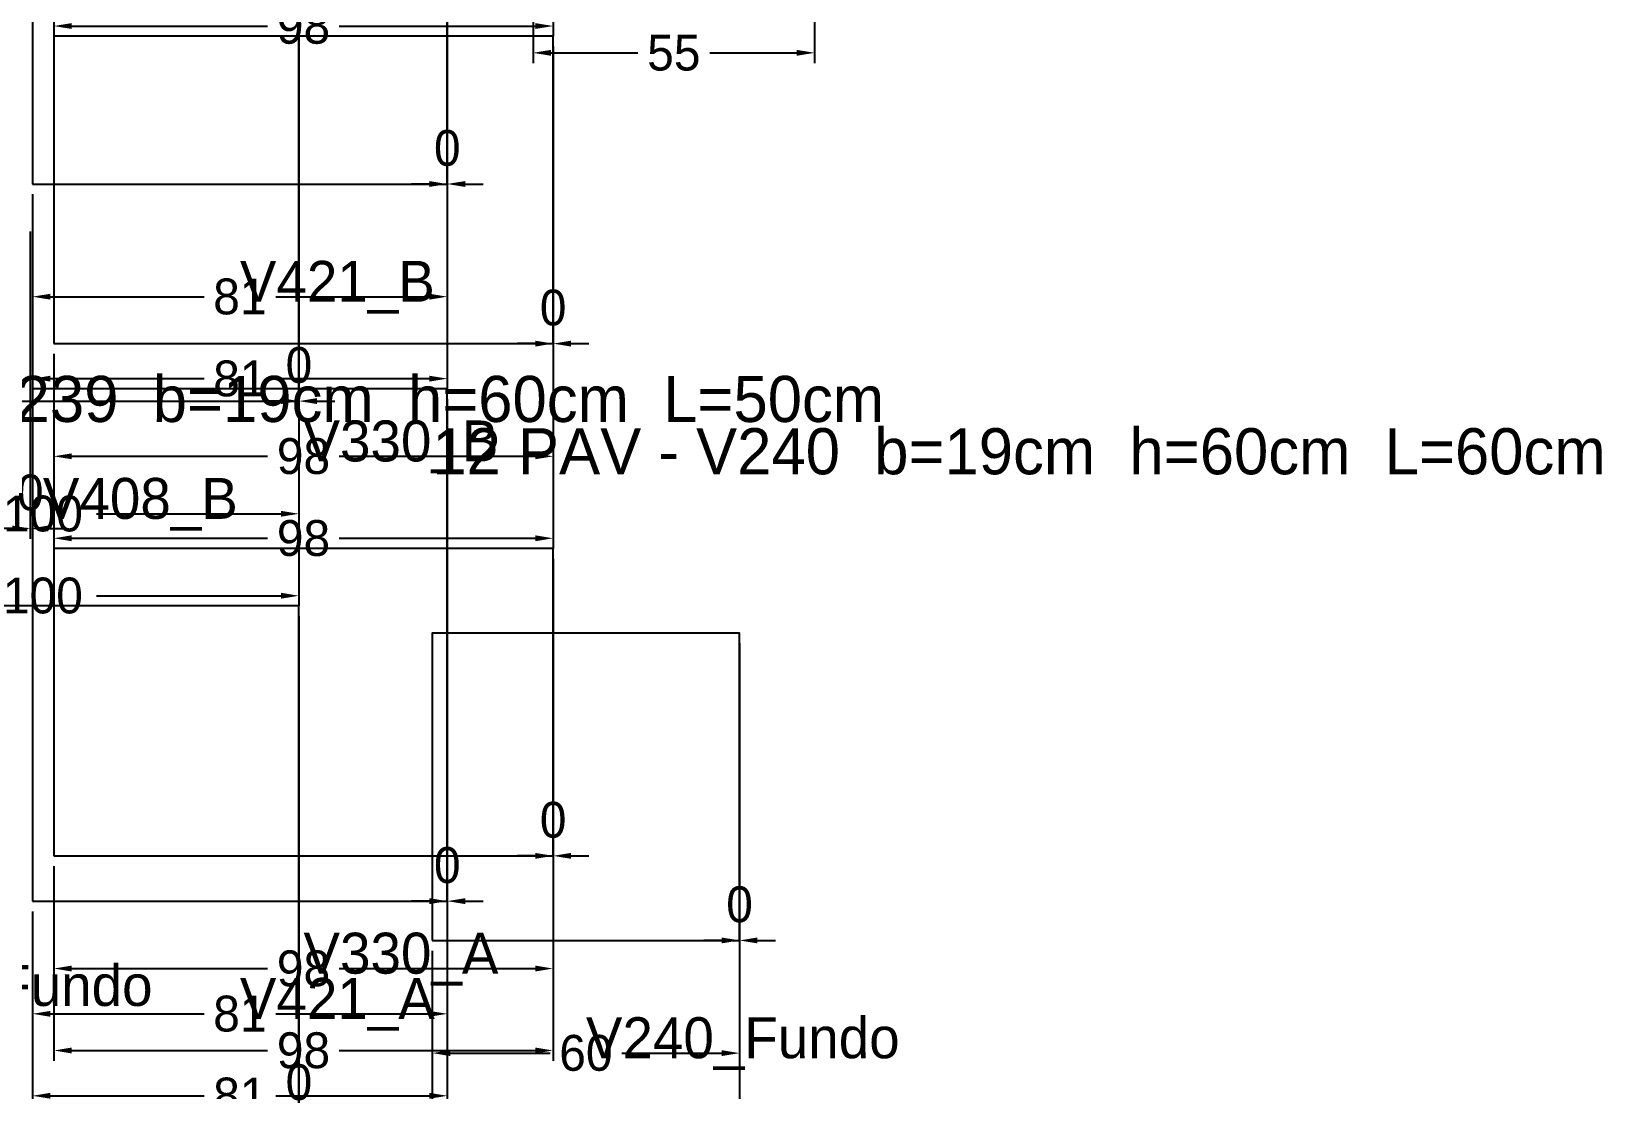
# Model space of a CAD drawing. Header units: metres. Extents: x 946 to 6411, y -603 to 1666.
# Drawn here: x 4812.7 to 5119.3, y -148.9 to 57.7 of the extents above; entities that cross this region are included whole.
import ezdxf

# ---------------------------------------------------------------- set-up
doc = ezdxf.new("R2010")
doc.units = ezdxf.units.M
doc.layers.add('COTA', color=3, linetype='Continuous')
doc.dimstyles.new('COTA_VIG', dxfattribs={"dimtxt": 7, "dimasz": 3.5, "dimexe": 2, "dimexo": 2, "dimgap": 1.5, "dimtad": 1, "dimdec": 1, "dimcen": 2.5, "dimclrd": 3, "dimclre": 3, "dimclrt": 3, "dimazin": 3, "dimtfac": 1, "dimtmove": 0, "dimatfit": 3})

# ---------------------------------------------------------------- blocks, each defined once
blk = doc.blocks.new('_CLOSEDFILLED')
at = {"color": 0, "linetype": 'BYBLOCK'}
blk.add_solid([(-1, 0.164), (0, 0), (-1, -0.164)], dxfattribs=at)
blk = doc.blocks.new('*D626')
at = {"color": 3}
for p, q in [((4910.61, 89.52), (4910.61, 51.52)), ((4965.61, 89.52), (4965.61, 51.52)), ((4914.11, 53.52), (4931.11, 53.52)), ((4945.11, 53.52), (4962.11, 53.52))]:
    blk.add_line(p, q, dxfattribs=at)
at = {"layer": 'Defpoints'}
for p in [(4910.61, 91.52), (4965.61, 91.52), (4910.61, 53.52)]:
    blk.add_point(p, dxfattribs=at)
at = {"layer": 'COTA', "color": 3, "xscale": 3.5, "yscale": 3.5, "rotation": 180}
blk.add_blockref('_CLOSEDFILLED', (4910.61, 53.52), dxfattribs=at)
at = {"layer": 'COTA', "color": 3, "xscale": 3.5, "yscale": 3.5}
blk.add_blockref('_CLOSEDFILLED', (4965.61, 53.52), dxfattribs=at)
at = {"layer": 'COTA', "color": 3, "insert": (4938.11, 53.52), "char_height": 7, "attachment_point": 5}
blk.add_mtext('55', dxfattribs=at)
blk = doc.blocks.new('*D1198')
at = {"color": 3}
for p, q in [((4890.94, -121.76), (4890.94, -143.76)), ((4950.94, -121.76), (4950.94, -143.76)), ((4894.44, -141.76), (4913.94, -141.76)), ((4927.94, -141.76), (4947.44, -141.76))]:
    blk.add_line(p, q, dxfattribs=at)
at = {"layer": 'Defpoints'}
for p in [(4890.94, -119.76), (4950.94, -119.76), (4890.94, -141.76)]:
    blk.add_point(p, dxfattribs=at)
at = {"layer": 'COTA', "color": 3, "xscale": 3.5, "yscale": 3.5, "rotation": 180}
blk.add_blockref('_CLOSEDFILLED', (4890.94, -141.76), dxfattribs=at)
at = {"layer": 'COTA', "color": 3, "xscale": 3.5, "yscale": 3.5}
blk.add_blockref('_CLOSEDFILLED', (4950.94, -141.76), dxfattribs=at)
at = {"layer": 'COTA', "color": 3, "insert": (4920.94, -141.76), "char_height": 7, "attachment_point": 5}
blk.add_mtext('60', dxfattribs=at)
blk = doc.blocks.new('*D1199')
at = {"color": 3}
for p, q in [((4890.94, -121.76), (4890.94, -159.76)), ((4950.94, -121.76), (4950.94, -159.76)), ((4894.44, -157.76), (4913.94, -157.76)), ((4927.94, -157.76), (4947.44, -157.76))]:
    blk.add_line(p, q, dxfattribs=at)
at = {"layer": 'Defpoints'}
for p in [(4890.94, -119.76), (4950.94, -119.76), (4890.94, -157.76)]:
    blk.add_point(p, dxfattribs=at)
at = {"layer": 'COTA', "color": 3, "xscale": 3.5, "yscale": 3.5, "rotation": 180}
blk.add_blockref('_CLOSEDFILLED', (4890.94, -157.76), dxfattribs=at)
at = {"layer": 'COTA', "color": 3, "xscale": 3.5, "yscale": 3.5}
blk.add_blockref('_CLOSEDFILLED', (4950.94, -157.76), dxfattribs=at)
at = {"layer": 'COTA', "color": 3, "insert": (4920.94, -157.76), "char_height": 7, "attachment_point": 5}
blk.add_mtext('60', dxfattribs=at)
blk = doc.blocks.new('*D1651')
at = {"color": 3}
for p, q in [((4817.04, -105.25), (4817.04, -127.25)), ((4914.54, -105.25), (4914.54, -127.25)), ((4820.54, -125.25), (4858.79, -125.25)), ((4872.79, -125.25), (4911.04, -125.25))]:
    blk.add_line(p, q, dxfattribs=at)
at = {"layer": 'Defpoints'}
for p in [(4817.04, -103.25), (4914.54, -103.25), (4817.04, -125.25)]:
    blk.add_point(p, dxfattribs=at)
at = {"layer": 'COTA', "color": 3, "xscale": 3.5, "yscale": 3.5, "rotation": 180}
blk.add_blockref('_CLOSEDFILLED', (4817.04, -125.25), dxfattribs=at)
at = {"layer": 'COTA', "color": 3, "xscale": 3.5, "yscale": 3.5}
blk.add_blockref('_CLOSEDFILLED', (4914.54, -125.25), dxfattribs=at)
at = {"layer": 'COTA', "color": 3, "insert": (4865.79, -125.25), "char_height": 7, "attachment_point": 5}
blk.add_mtext('98', dxfattribs=at)
blk = doc.blocks.new('*D1652')
at = {"color": 3}
for p, q in [((4817.04, -105.25), (4817.04, -143.25)), ((4914.54, -105.25), (4914.54, -143.25)), ((4820.54, -141.25), (4858.79, -141.25)), ((4872.79, -141.25), (4911.04, -141.25))]:
    blk.add_line(p, q, dxfattribs=at)
at = {"layer": 'Defpoints'}
for p in [(4817.04, -103.25), (4914.54, -103.25), (4817.04, -141.25)]:
    blk.add_point(p, dxfattribs=at)
at = {"layer": 'COTA', "color": 3, "xscale": 3.5, "yscale": 3.5, "rotation": 180}
blk.add_blockref('_CLOSEDFILLED', (4817.04, -141.25), dxfattribs=at)
at = {"layer": 'COTA', "color": 3, "xscale": 3.5, "yscale": 3.5}
blk.add_blockref('_CLOSEDFILLED', (4914.54, -141.25), dxfattribs=at)
at = {"layer": 'COTA', "color": 3, "insert": (4865.79, -141.25), "char_height": 7, "attachment_point": 5}
blk.add_mtext('98', dxfattribs=at)
blk = doc.blocks.new('*D1654')
at = {"color": 3}
for p, q in [((4817.04, -5.25), (4817.04, -27.25)), ((4914.54, -5.25), (4914.54, -27.25)), ((4820.54, -25.25), (4858.79, -25.25)), ((4872.79, -25.25), (4911.04, -25.25))]:
    blk.add_line(p, q, dxfattribs=at)
at = {"layer": 'Defpoints'}
for p in [(4817.04, -3.25), (4914.54, -3.25), (4817.04, -25.25)]:
    blk.add_point(p, dxfattribs=at)
at = {"layer": 'COTA', "color": 3, "xscale": 3.5, "yscale": 3.5, "rotation": 180}
blk.add_blockref('_CLOSEDFILLED', (4817.04, -25.25), dxfattribs=at)
at = {"layer": 'COTA', "color": 3, "xscale": 3.5, "yscale": 3.5}
blk.add_blockref('_CLOSEDFILLED', (4914.54, -25.25), dxfattribs=at)
at = {"layer": 'COTA', "color": 3, "insert": (4865.79, -25.25), "char_height": 7, "attachment_point": 5}
blk.add_mtext('98', dxfattribs=at)
blk = doc.blocks.new('*D1655')
at = {"color": 3}
for p, q in [((4817.04, -5.25), (4817.04, -43.25)), ((4914.54, -5.25), (4914.54, -43.25)), ((4820.54, -41.25), (4858.79, -41.25)), ((4872.79, -41.25), (4911.04, -41.25))]:
    blk.add_line(p, q, dxfattribs=at)
at = {"layer": 'Defpoints'}
for p in [(4817.04, -3.25), (4914.54, -3.25), (4817.04, -41.25)]:
    blk.add_point(p, dxfattribs=at)
at = {"layer": 'COTA', "color": 3, "xscale": 3.5, "yscale": 3.5, "rotation": 180}
blk.add_blockref('_CLOSEDFILLED', (4817.04, -41.25), dxfattribs=at)
at = {"layer": 'COTA', "color": 3, "xscale": 3.5, "yscale": 3.5}
blk.add_blockref('_CLOSEDFILLED', (4914.54, -41.25), dxfattribs=at)
at = {"layer": 'COTA', "color": 3, "insert": (4865.79, -41.25), "char_height": 7, "attachment_point": 5}
blk.add_mtext('98', dxfattribs=at)
blk = doc.blocks.new('*D1658')
at = {"color": 3}
for p, q in [((4817.04, 94.75), (4817.04, 56.75)), ((4914.54, 94.75), (4914.54, 56.75)), ((4820.54, 58.75), (4858.79, 58.75)), ((4872.79, 58.75), (4911.04, 58.75))]:
    blk.add_line(p, q, dxfattribs=at)
at = {"layer": 'Defpoints'}
for p in [(4817.04, 96.75), (4914.54, 96.75), (4817.04, 58.75)]:
    blk.add_point(p, dxfattribs=at)
at = {"layer": 'COTA', "color": 3, "xscale": 3.5, "yscale": 3.5, "rotation": 180}
blk.add_blockref('_CLOSEDFILLED', (4817.04, 58.75), dxfattribs=at)
at = {"layer": 'COTA', "color": 3, "xscale": 3.5, "yscale": 3.5}
blk.add_blockref('_CLOSEDFILLED', (4914.54, 58.75), dxfattribs=at)
at = {"layer": 'COTA', "color": 3, "insert": (4865.79, 58.75), "char_height": 7, "attachment_point": 5}
blk.add_mtext('98', dxfattribs=at)
blk = doc.blocks.new('*D1879')
at = {"color": 3}
for p, q in [((4764.9, -16.47), (4764.9, -38.47)), ((4864.9, -16.47), (4864.9, -38.47)), ((4768.4, -36.47), (4804.4, -36.47)), ((4825.4, -36.47), (4861.4, -36.47))]:
    blk.add_line(p, q, dxfattribs=at)
at = {"layer": 'Defpoints'}
for p in [(4764.9, -14.47), (4864.9, -14.47), (4764.9, -36.47)]:
    blk.add_point(p, dxfattribs=at)
at = {"layer": 'COTA', "color": 3, "xscale": 3.5, "yscale": 3.5, "rotation": 180}
blk.add_blockref('_CLOSEDFILLED', (4764.9, -36.47), dxfattribs=at)
at = {"layer": 'COTA', "color": 3, "xscale": 3.5, "yscale": 3.5}
blk.add_blockref('_CLOSEDFILLED', (4864.9, -36.47), dxfattribs=at)
at = {"layer": 'COTA', "color": 3, "insert": (4814.9, -36.47), "char_height": 7, "attachment_point": 5}
blk.add_mtext('100', dxfattribs=at)
blk = doc.blocks.new('*D1880')
at = {"color": 3}
for p, q in [((4764.9, -16.47), (4764.9, -54.47)), ((4864.9, -16.47), (4864.9, -54.47)), ((4768.4, -52.47), (4804.4, -52.47)), ((4825.4, -52.47), (4861.4, -52.47))]:
    blk.add_line(p, q, dxfattribs=at)
at = {"layer": 'Defpoints'}
for p in [(4764.9, -14.47), (4864.9, -14.47), (4764.9, -52.47)]:
    blk.add_point(p, dxfattribs=at)
at = {"layer": 'COTA', "color": 3, "xscale": 3.5, "yscale": 3.5, "rotation": 180}
blk.add_blockref('_CLOSEDFILLED', (4764.9, -52.47), dxfattribs=at)
at = {"layer": 'COTA', "color": 3, "xscale": 3.5, "yscale": 3.5}
blk.add_blockref('_CLOSEDFILLED', (4864.9, -52.47), dxfattribs=at)
at = {"layer": 'COTA', "color": 3, "insert": (4814.9, -52.47), "char_height": 7, "attachment_point": 5}
blk.add_mtext('100', dxfattribs=at)
blk = doc.blocks.new('*D2014')
at = {"color": 3}
for p, q in [((4812.87, -114.09), (4812.87, -136.09)), ((4893.87, -114.09), (4893.87, -136.09)), ((4816.37, -134.09), (4846.37, -134.09)), ((4860.37, -134.09), (4890.37, -134.09))]:
    blk.add_line(p, q, dxfattribs=at)
at = {"layer": 'Defpoints'}
for p in [(4812.87, -112.09), (4893.87, -112.09), (4812.87, -134.09)]:
    blk.add_point(p, dxfattribs=at)
at = {"layer": 'COTA', "color": 3, "xscale": 3.5, "yscale": 3.5, "rotation": 180}
blk.add_blockref('_CLOSEDFILLED', (4812.87, -134.09), dxfattribs=at)
at = {"layer": 'COTA', "color": 3, "xscale": 3.5, "yscale": 3.5}
blk.add_blockref('_CLOSEDFILLED', (4893.87, -134.09), dxfattribs=at)
at = {"layer": 'COTA', "color": 3, "insert": (4853.37, -134.09), "char_height": 7, "attachment_point": 5}
blk.add_mtext('81', dxfattribs=at)
blk = doc.blocks.new('*D2015')
at = {"color": 3}
for p, q in [((4812.87, -114.09), (4812.87, -152.09)), ((4893.87, -114.09), (4893.87, -152.09)), ((4816.37, -150.09), (4846.37, -150.09)), ((4860.37, -150.09), (4890.37, -150.09))]:
    blk.add_line(p, q, dxfattribs=at)
at = {"layer": 'Defpoints'}
for p in [(4812.87, -112.09), (4893.87, -112.09), (4812.87, -150.09)]:
    blk.add_point(p, dxfattribs=at)
at = {"layer": 'COTA', "color": 3, "xscale": 3.5, "yscale": 3.5, "rotation": 180}
blk.add_blockref('_CLOSEDFILLED', (4812.87, -150.09), dxfattribs=at)
at = {"layer": 'COTA', "color": 3, "xscale": 3.5, "yscale": 3.5}
blk.add_blockref('_CLOSEDFILLED', (4893.87, -150.09), dxfattribs=at)
at = {"layer": 'COTA', "color": 3, "insert": (4853.37, -150.09), "char_height": 7, "attachment_point": 5}
blk.add_mtext('81', dxfattribs=at)
blk = doc.blocks.new('*D2017')
at = {"color": 3}
for p, q in [((4812.87, 25.91), (4812.87, 3.91)), ((4893.87, 25.91), (4893.87, 3.91)), ((4816.37, 5.91), (4846.37, 5.91)), ((4860.37, 5.91), (4890.37, 5.91))]:
    blk.add_line(p, q, dxfattribs=at)
at = {"layer": 'Defpoints'}
for p in [(4812.87, 27.91), (4893.87, 27.91), (4812.87, 5.91)]:
    blk.add_point(p, dxfattribs=at)
at = {"layer": 'COTA', "color": 3, "xscale": 3.5, "yscale": 3.5, "rotation": 180}
blk.add_blockref('_CLOSEDFILLED', (4812.87, 5.91), dxfattribs=at)
at = {"layer": 'COTA', "color": 3, "xscale": 3.5, "yscale": 3.5}
blk.add_blockref('_CLOSEDFILLED', (4893.87, 5.91), dxfattribs=at)
at = {"layer": 'COTA', "color": 3, "insert": (4853.37, 5.91), "char_height": 7, "attachment_point": 5}
blk.add_mtext('81', dxfattribs=at)
blk = doc.blocks.new('*D2018')
at = {"color": 3}
for p, q in [((4812.87, 25.91), (4812.87, -12.09)), ((4893.87, 25.91), (4893.87, -12.09)), ((4816.37, -10.09), (4846.37, -10.09)), ((4860.37, -10.09), (4890.37, -10.09))]:
    blk.add_line(p, q, dxfattribs=at)
at = {"layer": 'Defpoints'}
for p in [(4812.87, 27.91), (4893.87, 27.91), (4812.87, -10.09)]:
    blk.add_point(p, dxfattribs=at)
at = {"layer": 'COTA', "color": 3, "xscale": 3.5, "yscale": 3.5, "rotation": 180}
blk.add_blockref('_CLOSEDFILLED', (4812.87, -10.09), dxfattribs=at)
at = {"layer": 'COTA', "color": 3, "xscale": 3.5, "yscale": 3.5}
blk.add_blockref('_CLOSEDFILLED', (4893.87, -10.09), dxfattribs=at)
at = {"layer": 'COTA', "color": 3, "insert": (4853.37, -10.09), "char_height": 7, "attachment_point": 5}
blk.add_mtext('81', dxfattribs=at)

msp = doc.modelspace()

# ---------------------------------------------------------------- linework, layer by layer
at = {"layer": 'Paineis'}
for points in [[(4812.87, 27.91), (4893.87, 27.91), (4893.87, 127.91), (4812.87, 127.91)], [(4764.9, -14.47), (4864.9, -14.47), (4864.9, 85.53), (4764.9, 85.53)], [(4817.04, -3.25), (4914.54, -3.25), (4914.54, 56.75), (4817.04, 56.75)], [(4812.87, -112.09), (4893.87, -112.09), (4893.87, -12.09), (4812.87, -12.09)], [(4817.04, -103.25), (4914.54, -103.25), (4914.54, -43.25), (4817.04, -43.25)], [(4764.9, -154.47), (4864.9, -154.47), (4864.9, -54.47), (4764.9, -54.47)], [(4890.94, -119.76), (4950.94, -119.76), (4950.94, -59.76), (4890.94, -59.76)]]:
    msp.add_lwpolyline(points, close=True, dxfattribs=at)

# ---------------------------------------------------------------- texts
at = {"layer": 'NOMENCLATURA', "char_height": 9, "attachment_point": 1}
for s, insert in [('12 PAV - V239  b=19cm  h=60cm  L=50cm', (4750.05, -9.55)), ('12 PAV - V240  b=19cm  h=60cm  L=60cm', (4890.94, -19.76))]:
    msp.add_mtext(s, dxfattribs=dict(at, insert=insert))
at = {"layer": 'Texto Secao', "char_height": 8, "attachment_point": 1}
for s, insert in [('V421_B', (4853.37, 12.91)), ('V330_B', (4865.79, -18.25)), ('V408_B', (4814.9, -29.47)), ('V330_A', (4865.79, -118.25)), ('V239_Fundo', (4775.05, -124.55)), ('V421_A', (4853.37, -127.09)), ('V240_Fundo', (4920.94, -134.76))]:
    msp.add_mtext(s, dxfattribs=dict(at, insert=insert))

# ---------------------------------------------------------------- dimensions: what is measured, and where the dimension line sits
at = {"layer": 'COTA'}
for base, p1, p2 in [((4893.87, 27.91), (4893.87, 27.91), (4893.87, 127.91)), ((4864.9, -14.47), (4864.9, -14.47), (4864.9, 85.53)), ((4914.54, -3.25), (4914.54, -3.25), (4914.54, 56.75)), ((4812.45, -39.35), (4812.45, -39.35), (4812.45, 20.65)), ((4893.87, -112.09), (4893.87, -112.09), (4893.87, -12.09)), ((4914.54, -103.25), (4914.54, -103.25), (4914.54, -43.25)), ((4864.9, -154.47), (4864.9, -154.47), (4864.9, -54.47)), ((4950.94, -119.76), (4950.94, -119.76), (4950.94, -59.76))]:
    msp.add_linear_dim(base=base, p1=p1, p2=p2, dimstyle='COTA_VIG', dxfattribs=at).render()
for base, p1, p2, picture, middle in [((4817.04, 58.75), (4817.04, 96.75), (4914.54, 96.75), '*D1658', (4865.79, 58.75)), ((4910.61, 53.52), (4910.61, 91.52), (4965.61, 91.52), '*D626', (4938.11, 53.52)), ((4812.87, 5.91), (4812.87, 27.91), (4893.87, 27.91), '*D2017', (4853.37, 5.91)), ((4812.87, -10.09), (4812.87, 27.91), (4893.87, 27.91), '*D2018', (4853.37, -10.09)), ((4817.04, -25.25), (4817.04, -3.25), (4914.54, -3.25), '*D1654', (4865.79, -25.25)), ((4817.04, -41.25), (4817.04, -3.25), (4914.54, -3.25), '*D1655', (4865.79, -41.25)), ((4764.9, -36.47), (4764.9, -14.47), (4864.9, -14.47), '*D1879', (4814.9, -36.47)), ((4764.9, -52.47), (4764.9, -14.47), (4864.9, -14.47), '*D1880', (4814.9, -52.47)), ((4817.04, -125.25), (4817.04, -103.25), (4914.54, -103.25), '*D1651', (4865.79, -125.25)), ((4817.04, -141.25), (4817.04, -103.25), (4914.54, -103.25), '*D1652', (4865.79, -141.25)), ((4812.87, -134.09), (4812.87, -112.09), (4893.87, -112.09), '*D2014', (4853.37, -134.09)), ((4812.87, -150.09), (4812.87, -112.09), (4893.87, -112.09), '*D2015', (4853.37, -150.09)), ((4890.94, -141.76), (4890.94, -119.76), (4950.94, -119.76), '*D1198', (4920.94, -141.76)), ((4890.94, -157.76), (4890.94, -119.76), (4950.94, -119.76), '*D1199', (4920.94, -157.76))]:
    dim = msp.add_linear_dim(base=base, p1=p1, p2=p2, dimstyle='COTA_VIG', dxfattribs=at)
    dim.commit()
    dim.dimension.update_dxf_attribs({"geometry": picture, "text_midpoint": middle})

doc.saveas('drawing.dxf')
